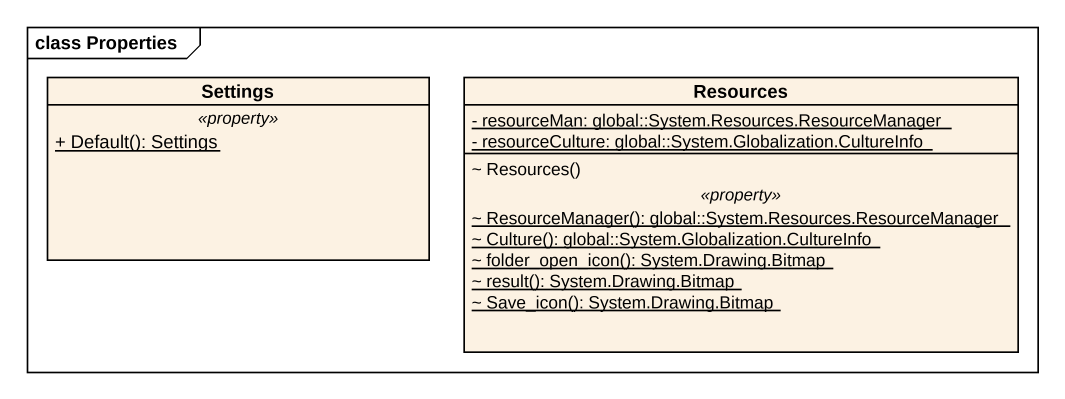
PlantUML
@startuml
mainframe class Properties
hide circle
hide empty members
skinparam classAttributeIconSize 0
class Settings {
  .. <<property>> ..
  {static} + Default(): Settings
}
class Resources {
  {static} - resourceMan: global::System.Resources.ResourceManager
  {static} - resourceCulture: global::System.Globalization.CultureInfo
  --
  ~ Resources()
  .. <<property>> ..
  {static} ~ ResourceManager(): global::System.Resources.ResourceManager
  {static} ~ Culture(): global::System.Globalization.CultureInfo
  {static} ~ folder_open_icon(): System.Drawing.Bitmap
  {static} ~ result(): System.Drawing.Bitmap
  {static} ~ Save_icon(): System.Drawing.Bitmap
}
@enduml
